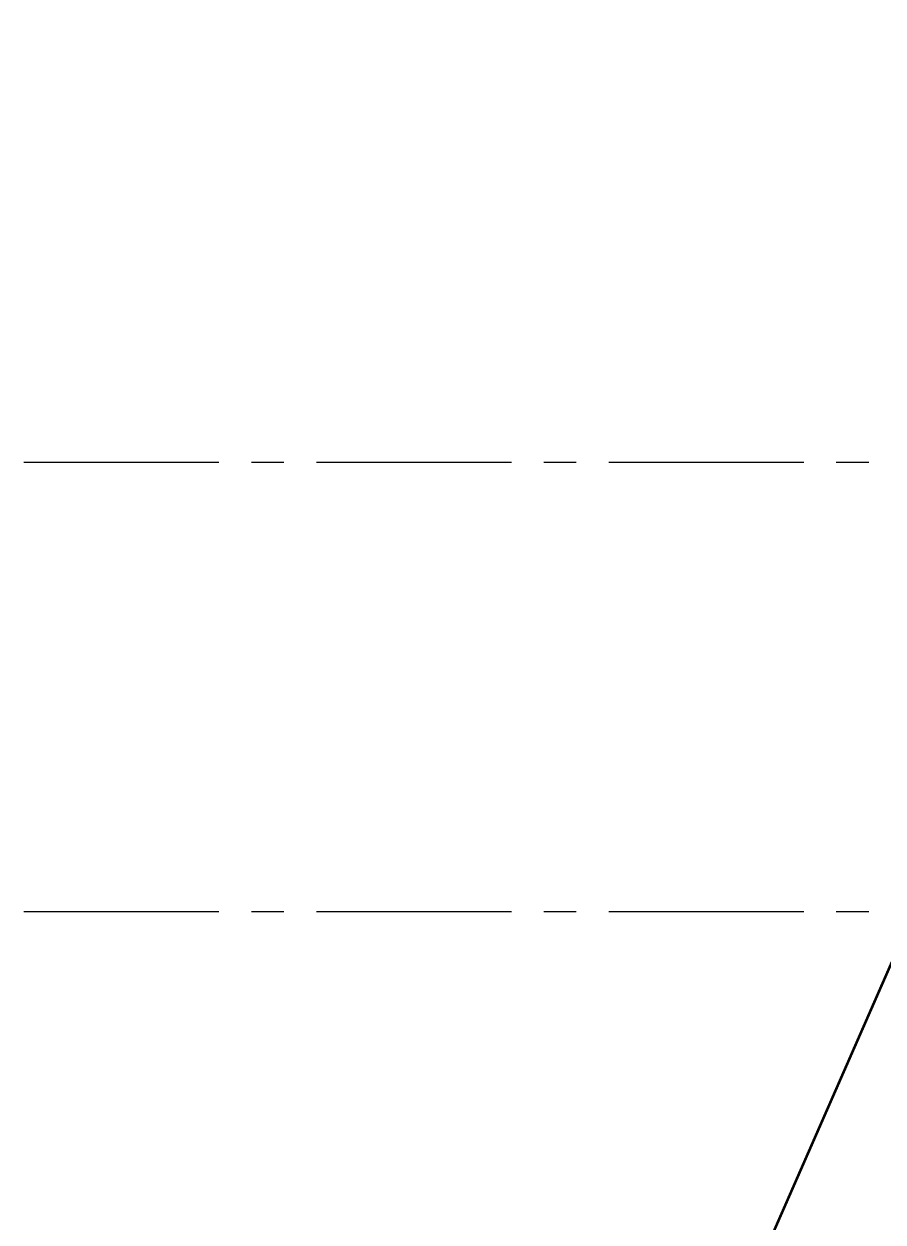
# Model space of a CAD drawing. Header units: millimetres. Extents: x -2076597 to 16308595, y -4402071 to 17875273.
# Drawn here: x -2075263 to -2058738, y -4292159 to -4269098 of the extents above; entities that cross this region are included whole.
import ezdxf

# ---------------------------------------------------------------- set-up
doc = ezdxf.new("R2010")
doc.units = ezdxf.units.MM
doc.linetypes.add('CENTER', pattern=[50.8, 31.75, -6.35, 6.35, -6.35])
doc.linetypes.add('CENTER2', pattern=[1.125, 0.75, -0.125, 0.125, -0.125])
doc.layers.add('A- LIGHT LINE', color=8, linetype='Continuous', lineweight=9)
doc.layers.add('A-DETL-GENF', color=92, linetype='Continuous', lineweight=9)
doc.layers.add('A-SITE BOUNDARY', color=7, linetype='CENTER')
doc.layers.add('S-GRID', color=252, linetype='CENTER2')

# ---------------------------------------------------------------- blocks, each defined once
blk = doc.blocks.new('2ND & 3RD FLOOR COLUMN')
at = {"layer": 'S-GRID', "ltscale": 5000}
for p, q in [((-3772330.8, -18628284), (-3707051.5, -18628284)), ((-3772330.8, -18636934), (-3707051.5, -18636934))]:
    blk.add_line(p, q, dxfattribs=at)
blk = doc.blocks.new('Family - ___-240295-0_ ground floor')
at = {"layer": 'A-SITE BOUNDARY', "ltscale": 100, "const_width": 50}
blk.add_lwpolyline([(83289, 239099), (44096, 242471), (19986, 187452), (76141, 187452)], close=True, dxfattribs=at)

msp = doc.modelspace()

# ---------------------------------------------------------------- block references
at = {"layer": 'A- LIGHT LINE'}
msp.add_blockref('2ND & 3RD FLOOR COLUMN', (1697068.2, 14350751.5), dxfattribs=at)
at = {"layer": 'A-DETL-GENF', "color": 8}
msp.add_blockref('Family - ___-240295-0_ ground floor', (-2094762.5, -4511594.9), dxfattribs=at)

doc.saveas('drawing.dxf')
